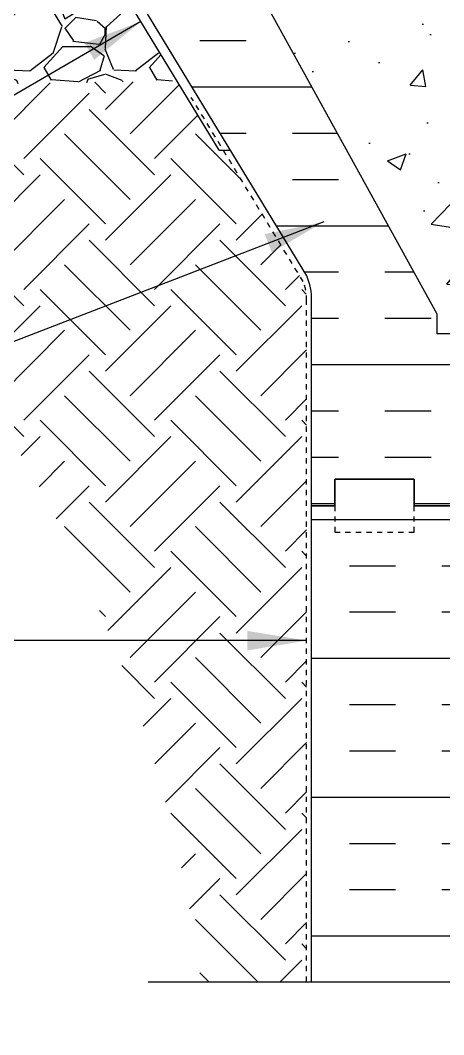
# Model space of a CAD drawing. Header units: inches. Extents: x 526.8 to 579.6, y 644.2 to 711.3.
# Drawn here: x 544.41 to 552.42, y 644.23 to 663.41 of the extents above; entities that cross this region are included whole.
import ezdxf

# ---------------------------------------------------------------- set-up
doc = ezdxf.new("R2010")
doc.units = ezdxf.units.IN
doc.header["$LTSCALE"] = 0.5
doc.header["$MEASUREMENT"] = 0
doc.linetypes.add('DASHED2', pattern=[0.375, 0.25, -0.125])
doc.linetypes.add('HIDDEN2', pattern=[0.1875, 0.125, -0.0625])
for name, color, linetype in [('HATCH', 12, 'Continuous'), ('Hidden2', 12, 'HIDDEN2'), ('line25', 2, 'Continuous'), ('LINE50', 5, 'Continuous'), ('LINE9', 9, 'Continuous'), ('TEXT', 4, 'Continuous')]:
    doc.layers.add(name, color=color, linetype=linetype)
doc.styles.add('DIM', font='romans.shx', dxfattribs={"width": 0.7})
doc.dimstyles.new('ext_12', dxfattribs={"dimscale": 12, "dimtxt": 0.09375, "dimasz": 0.09375, "dimexe": 0.09375, "dimexo": 0.0625, "dimgap": 0.0625, "dimtad": 1, "dimdec": 1, "dimzin": 3, "dimdsep": 46, "dimlunit": 4, "dimtxsty": 'DIM', "dimcen": 0.09, "dimdle": 0.09375, "dimclrt": 4, "dimadec": 0, "dimazin": 0, "dimtfac": 1, "dimtdec": 1, "dimtmove": 2, "dimatfit": 3, "dimfxl": 1, "dimfrac": 2, "dimtolj": 1, "dimtzin": 0, "dimarcsym": 0})

msp = doc.modelspace()

# ---------------------------------------------------------------- hatches: boundary and pattern name
at = {"layer": 'HATCH'}
h = msp.add_hatch(dxfattribs=at)
h.set_pattern_fill('AR-CONC', color=256, scale=0.5)
h.set_pattern_definition([(49.99999999999999, (0, 0), (3.586300913003767, -0.3137606749129755), [0.375, -4.125]), (355, (0, 0), (-0.693756668065, 3.760960668500059), [0.3, -3.3]), (100.45144446, (0.298858405, -0.02614672), (2.89254423363556, 3.447199954843147), [0.3187009599999999, -3.505710559999999]), (46.18420000000001, (0, 1), (5.336206653357862, -0.8275964039653827), [0.5625, -6.1875]), (96.63563549, (0.444683725, 0.931033465), (4.673309728371142, 4.870593003872752), [0.47805171, -5.258568799999999]), (351.1841639899999, (0, 1), (4.673309725273866, 4.870593001349951), [0.45, -4.950000005]), (21, (0.5, 0.75), (2.984535260592308, -2.013094453326694), [0.375, -4.125]), (326.0000000000001, (0.5, 0.75), (1.216576659607909, 3.625750225234265), [0.3, -3.3]), (71.45144474, (0.74871127, 0.58224213), (4.201111883649856, 1.612655764031769), [0.31870095, -3.50571056]), (37.50000000000001, (0, 0), (0.06079927658645334, 1.664469269156557), [0, -3.26, 0, -3.35, 0, -3.3125]), (7.499999999999999, (0, 0), (1.315347687210743, 1.972058559411801), [0, -1.91, 0, -3.185, 0, -1.2625]), (327.5, (-1.115, 0), (2.669112180862045, -0.1127743586718988), [0, -1.25, 0, -3.9, 0, -5.175]), (317.5, (-1.615, 0), (2.915930846711931, 0.5005249116615886), [0, -1.625, 0, -2.59, 0, -3.675])])
h.paths.add_polyline_path([(558.5453322030264, 648.0088911003852, 0.08241458984436106), (558.401995249557, 648.0879975769543, -0.3178372451769847), (558.2353285828938, 648.3236998373352), (558.2353285828901, 648.3911998373452, -0.4142135623888804), (558.2978285828901, 648.4536998373486), (558.3453285826756, 648.4536998373486), (558.3453285826802, 648.5236998373487), (558.2403285828988, 648.5236998373487, -0.1889729320650103), (558.0844595072101, 648.6185443257381, 0.1963228336444721), (557.6353285828478, 648.9648040458667), (556.3134730140132, 649.2552996121221, 0.05779469062673187), (555.545332203026, 649.3443861022138, 0.0577946906266619), (554.7771913920396, 649.2552996121221), (553.455335823205, 648.9648040458667, 0.1963228336444683), (553.0062048988428, 648.6185443257381, -0.1889729320650273), (552.8503358231541, 648.5236998373487), (552.7453358233727, 648.5236998373487), (552.7453358233772, 648.4536998373486), (552.7928358231627, 648.4536998373486, -0.4142135623888804), (552.8553358231627, 648.3911998373452), (552.8553358231591, 648.3236998373351, -0.3178372451769166), (552.6886691564957, 648.0879975769544, 0.08241458984438449), (552.5453322030264, 648.0088911003852), (552.5453322030264, 645.2275270928819), (553.4984572030264, 645.2275270928819), (554.4984572030264, 644.2275270928819), (554.4984572030264, 646.2275270928819), (555.4984572030264, 645.2275270928819), (558.5453322030264, 645.2275270928819)])
h.paths.add_polyline_path([(558.5453322030264, 654.227527092882), (558.5453322030264, 656.3165456114518, 0.06439757034037487), (558.4353285829129, 656.3825051367154), (558.3453285829121, 656.3825051367086), (558.3453285829094, 656.4242311966327, -0.2490694201798163), (558.2353285828933, 656.6313543484022), (558.2353285828897, 656.6988543484123, -0.4142135623890135), (558.2978285828897, 656.7613543484157), (558.3453285828875, 656.7613543484157), (558.345328582883, 656.8313543484156), (558.2403285828975, 656.8313543484156, 0.1004604156416355), (557.8466301128323, 656.7741915925686, -0.6014354321014567), (557.7271266426059, 656.8790749349916, 2.182094824739487), (557.3170464887409, 656.6661655035427, -1), (557.153617917312, 656.2576424294809, -0.2443795113558385), (556.7052100445052, 656.7783993339318, 0.05315652255493636), (556.5393705902877, 657.3924809658474, 0.2232530870721302), (556.3390428069106, 657.5573348167823), (556.3194244749557, 657.5616462094825, 0.9554715931088954), (556.1811404909632, 656.9681762742003, -0.7355925422348955), (556.1939253613981, 656.5101296970603, -0.08275514747013234), (555.5453322030264, 656.4020406132805, -0.08275514747013234), (554.8967390446547, 656.5101296970603, -0.7355925422306407), (554.9095239150898, 656.9681762741995, 0.9554715931374448), (554.7712399310972, 657.5616462094825), (554.7516215991424, 657.5573348167823, 0.2232530870720507), (554.5512938157651, 657.3924809658475, 0.05315652255494771), (554.3854543615477, 656.7783993339318, -0.2443795113558691), (553.9370464887407, 656.257642429481, -1), (553.7736179173121, 656.6661655035425, 2.182094824737477), (553.3635377634467, 656.8790749349916, -0.6014354320969237), (553.2440342932213, 656.7741915925684, 0.1004604156418106), (552.8503358231553, 656.8313543484156), (552.7453358231699, 656.8313543484156), (552.7453358231653, 656.7613543484157), (552.7928358231632, 656.7613543484157, -0.4142135623889989), (552.8553358231632, 656.6988543484123), (552.8553358231595, 656.631354348402, -0.2490694201798523), (552.7453358231435, 656.4242311966327), (552.7453358231407, 656.3825051367086), (552.6553358231399, 656.3825051367154, 0.06439757034037469), (552.5453322030264, 656.3165456114518), (552.5453322030264, 654.227527092882), (552.5453322030264, 652.1385085743123, 0.06439757034037466), (552.6553358231399, 652.0725490490487), (552.7453358231407, 652.0725490490555), (552.7453358231435, 652.0308229891314, -0.249069420179807), (552.8553358231595, 651.8236998373619), (552.8553358231632, 651.7561998373518, -0.4142135623890176), (552.7928358231632, 651.6936998373484), (552.7453358231653, 651.6936998373484), (552.7453358231699, 651.6236998373485), (552.8503358231553, 651.6236998373485, 0.1004604156415958), (553.2440342932205, 651.6808625931955, -0.6014354321019789), (553.363537763447, 651.5759792507724, 2.182094824739477), (553.773617917312, 651.7888886822213, -1), (553.9370464887409, 652.1974117562831, -0.2443795113558457), (554.3854543615477, 651.6766548518323, 0.05315652255487948), (554.5512938157649, 651.0625732199172, 0.2232530870726501), (554.7516215991424, 650.8977193689818), (554.7712399310972, 650.8934079762815, 0.9554715931089506), (554.9095239150896, 651.4868779115637, -0.7355925422349051), (554.8967390446547, 651.9449244887038, -0.08275514747013207), (555.5453322030264, 652.0530135724836, -0.0827551474701322), (556.1939253613981, 651.9449244887038, -0.7355925422306461), (556.181140490963, 651.4868779115645, 0.9554715931373975), (556.3194244749557, 650.8934079762815), (556.3390428069105, 650.8977193689818, 0.2232530870721436), (556.5393705902877, 651.0625732199167, 0.0531565225549364), (556.7052100445052, 651.6766548518323, -0.2443795113558723), (557.1536179173121, 652.197411756283, -1), (557.3170464887407, 651.7888886822216, 2.182094824737467), (557.7271266426061, 651.5759792507724, -0.6014354321015588), (557.8466301128327, 651.6808625931953, 0.1004604156415088), (558.2403285828975, 651.6236998373485), (558.345328582883, 651.6236998373485), (558.3453285828875, 651.6936998373484), (558.2978285828897, 651.6936998373484, -0.4142135623890198), (558.2353285828897, 651.7561998373518), (558.2353285828933, 651.823699837362, -0.2490694201798525), (558.3453285829094, 652.0308229891314), (558.3453285829121, 652.0725490490555), (558.4353285829129, 652.0725490490487, 0.06439757034037466), (558.5453322030264, 652.1385085743123)])
h.paths.add_polyline_path([(558.5453322030264, 662.9203238716921), (557.7013152062132, 662.9203238716921), (557.7013152062132, 663.482823871692), (557.5138152062132, 663.670323871692), (557.2638152062132, 663.6703238716921), (557.0763152062132, 663.4828238716921), (557.0763152062132, 662.9203238716921), (556.4513152062132, 662.9203238716921), (556.4513152062132, 663.482823871692), (556.2638152062132, 663.670323871692), (556.0138152062132, 663.670323871692), (555.8263152062132, 663.482823871692), (555.8263152062132, 662.9203238716921), (555.4298685968063, 662.9203238716918), (555.0763152062129, 663.2738772622852), (555.0763152062129, 667.3114523785378, 0.02268258563323426), (554.7771913920396, 667.2552996121221), (553.455335823205, 666.9648040458667, 0.1963228336443716), (553.006204898843, 666.6185443257383, -0.1889729320653093), (552.850335823154, 666.5236998373487), (552.7453358233727, 666.5236998373487), (552.7453358233772, 666.4536998373486), (552.7928358231627, 666.4536998373486, -0.4142135623888782), (552.8553358231627, 666.3911998373452), (552.8553358231591, 666.3236998373351, -0.3178372451769162), (552.6886691564957, 666.0879975769544, 0.08241458984438427), (552.5453322030264, 666.0088911003852), (552.5453322030264, 660.4461630853789, 0.08241458984437491), (552.6886691564958, 660.3670566088098, -0.3178372451770005), (552.8553358231591, 660.131354348429), (552.8553358231627, 660.0638543484189, -0.4142135623888782), (552.7928358231627, 660.0013543484155), (552.7453358233772, 660.0013543484155), (552.7453358233727, 659.9313543484154), (552.8503358231541, 659.9313543484154, -0.1889729320654708), (553.0062048988431, 659.8365098600257, 0.1963228336443207), (553.455335823205, 659.4902501398974), (554.7771913920396, 659.1997545736419, 0.05779469062673352), (555.5453322030269, 659.1106680835503, 0.05779469062666009), (556.3134730140132, 659.1997545736419), (557.6353285828478, 659.4902501398974, 0.1963228336444627), (558.08445950721, 659.836509860026, -0.1889729320650429), (558.2403285828988, 659.9313543484154), (558.3453285826802, 659.9313543484154), (558.3453285826756, 660.0013543484155), (558.2978285828901, 660.0013543484155, -0.4142135623888886), (558.2353285828901, 660.0638543484189), (558.2353285828938, 660.131354348429, -0.3178372451769167), (558.4019952495571, 660.3670566088097, 0.08241458984438402), (558.5453322030264, 660.4461630853789)])
h.paths.add_polyline_path([(557.5853322030271, 666.9757914237688), (556.3134730140131, 667.2552996121223, 0.01733203058233978), (556.0853322030271, 667.3006587110472), (556.0853322030271, 665.7275270928823), (556.3353322030271, 665.4775270928823), (557.3353322030271, 665.4775270928823), (557.5853322030271, 665.7275270928823)], flags=17)
h.paths.add_polyline_path([(552.5453322030264, 672.2275270928818), (547.9203322030264, 672.2275270928819), (547.9203322030264, 670.7275270928819, -1), (547.4203322030264, 670.7275270928819), (547.4203322030264, 672.2275270928819), (546.1203322030262, 672.2275270928819), (546.1203322030262, 670.4775270928824, 0.07957910678398922), (547.1203322030267, 667.2275270928811), (552.2953322030264, 657.852527092882), (552.2953322030264, 657.477527092882), (552.5453322030264, 657.477527092882)])
h.paths.add_polyline_path([(545.2328322030264, 669.2262600553769), (527.7831959841109, 668.931474567445), (527.7831959841109, 668.4316828573856), (528.7831959841109, 667.4316828573856), (526.7831959841109, 667.4316828573856), (527.7831959841109, 666.4316828573856), (527.7831959841109, 665.9318911473262), (545.3307553137092, 666.2243504694861, -0.0486908052037365), (545.2328322030264, 667.2275270928819)])
h.paths.add_polyline_path([(558.5453322030264, 672.227527092882), (552.5453322030264, 672.2275270928817), (552.5453322030264, 670.1385085743123, 0.06439757034037291), (552.6553358231399, 670.0725490490487), (552.7453358231407, 670.0725490490555), (552.7453358231435, 670.0308229891314, -0.249069420179805), (552.8553358231595, 669.8236998373619), (552.8553358231632, 669.7561998373518, -0.4142135623890135), (552.7928358231632, 669.6936998373484), (552.7453358231653, 669.6936998373484), (552.7453358231699, 669.6236998373485), (552.8503358231553, 669.6236998373485, 0.1004604156413703), (553.2440342932197, 669.6808625931951, -0.6014354321054399), (553.363537763447, 669.5759792507724, 2.182094824739478), (553.773617917312, 669.7888886822213, -1), (553.9370464887409, 670.1974117562831, -0.2443795113559621), (554.3854543615478, 669.6766548518319, 0.05315652255489953), (554.551293815765, 669.0625732199168, 1.553131786921204), (554.9095239150896, 669.4868779115637, -0.7355925422349042), (554.8967390446547, 669.9449244887038, -0.08275514747013163), (555.5453322030264, 670.0530135724836, -0.0827551474701322), (556.1939253613981, 669.9449244887038, -0.7355925422306694), (556.181140490963, 669.4868779115645, 1.553131786915789), (556.5393705902877, 669.0625732199167, 0.05315652255492888), (556.7052100445051, 669.6766548518322, -0.2443795113559078), (557.1536179173121, 670.197411756283, -1), (557.3170464887407, 669.7888886822216, 2.182094824737458), (557.7271266426061, 669.5759792507724, -0.601435432198486), (557.846630112856, 669.6808625931869, 0.1004604156352401), (558.2403285828975, 669.6236998373485), (558.345328582883, 669.6236998373485), (558.3453285828875, 669.6936998373484), (558.2978285828897, 669.6936998373484, -0.4142135623890073), (558.2353285828897, 669.7561998373518), (558.2353285828933, 669.823699837362, -0.249069420179858), (558.3453285829094, 670.0308229891314), (558.3453285829121, 670.0725490490555), (558.4353285829129, 670.0725490490487, 0.06439757034037637), (558.5453322030264, 670.1385085743123)])
h.paths.add_polyline_path([(558.5453322030264, 710.2582565436848), (554.5453322030264, 710.2582565436848), (553.5453322030264, 711.2582565436848), (553.5453322030264, 709.2582565436848), (552.5453322030264, 710.2582565436848), (552.5453322030264, 707.4768925361817, 0.0824145898443553), (552.6886691564957, 707.3977860596126, -0.3178372451769831), (552.8553358231591, 707.1620837992317), (552.8553358231627, 707.0945837992217, -0.4142135623888782), (552.7928358231627, 707.0320837992183), (552.7453358233772, 707.0320837992183), (552.7453358233727, 706.9620837992182), (552.8503358231541, 706.9620837992182, -0.1889729320656278), (553.0062048988431, 706.8672393108284, 0.1963228336442498), (553.455335823205, 706.5209795907002), (554.7771913920396, 706.2304840244448, 0.05779469062673191), (555.5453322030269, 706.1413975343531, 0.05779469062666961), (556.3134730140133, 706.2304840244448), (557.6353285828478, 706.5209795907002, 0.19632283364419), (558.0844595072095, 706.8672393108283, -0.1889729320658128), (558.2403285828988, 706.9620837992182), (558.3453285826802, 706.9620837992182), (558.3453285826756, 707.0320837992183), (558.2978285828901, 707.0320837992183, -0.4142135623888782), (558.2353285828901, 707.0945837992217), (558.2353285828938, 707.1620837992318, -0.3178372451769134), (558.4019952495571, 707.3977860596125, 0.08241458984438448), (558.5453322030264, 707.4768925361817)])
h.paths.add_polyline_path([(558.5453322030264, 703.3472750622547, 0.06439757034037315), (558.4353285829129, 703.4132345875182), (558.3453285829121, 703.4132345875114), (558.3453285829094, 703.4549606474355, -0.2490694201798201), (558.2353285828933, 703.662083799205), (558.2353285828897, 703.7295837992151, -0.4142135623890135), (558.2978285828897, 703.7920837992185), (558.3453285828875, 703.7920837992185), (558.345328582883, 703.8620837992185), (558.2403285828975, 703.8620837992185, 0.1004604156401985), (557.8466301128375, 703.8049210433735, -0.6014354321227815), (557.7271266426059, 703.9098043857945, 2.182094824739459), (557.3170464887409, 703.6968949543455, -1), (557.153617917312, 703.2883718802838, -0.2443795113557445), (556.7052100445052, 703.8091287847343, 0.05315652255500437), (556.5393705902875, 704.4232104166507, 1.553131786919453), (556.1811404909632, 703.9989057250032, -0.7355925422349231), (556.1939253613981, 703.5408591478631, -0.08275514747013141), (555.5453322030264, 703.4327700640833, -0.08275514747013234), (554.8967390446547, 703.5408591478631, -0.7355925422306312), (554.9095239150898, 703.9989057250024, 1.553131786924402), (554.5512938157641, 704.4232104166477, 0.05315652255480027), (554.3854543615474, 703.8091287847335, -0.2443795113554444), (553.9370464887407, 703.2883718802839, -1), (553.7736179173121, 703.6968949543453, 2.182094824737457), (553.3635377634467, 703.9098043857945, -0.6014354318460912), (553.2440342932816, 703.8049210433495, 0.1004604156579951), (552.8503358231553, 703.8620837992185), (552.7453358231699, 703.8620837992185), (552.7453358231653, 703.7920837992185), (552.7928358231632, 703.7920837992185, -0.414213562389053), (552.8553358231632, 703.7295837992151), (552.8553358231595, 703.6620837992049, -0.2490694201798503), (552.7453358231435, 703.4549606474355), (552.7453358231407, 703.4132345875114), (552.6553358231399, 703.4132345875182, 0.06439757034037294), (552.5453322030264, 703.3472750622547), (552.5453322030264, 701.2582565436849), (552.5453322030264, 699.1692380251151, 0.06439757034037137), (552.6553358231399, 699.1032784998515), (552.7453358231407, 699.1032784998583), (552.7453358231435, 699.0615524399342, -0.2490694201798581), (552.8553358231595, 698.8544292881649), (552.8553358231632, 698.7869292881546, -0.4142135623890135), (552.7928358231632, 698.7244292881512), (552.7453358231653, 698.7244292881512), (552.7453358231699, 698.6544292881513), (552.8503358231553, 698.6544292881513, 0.1004604156424452), (553.2440342932236, 698.7115920439994, -0.6014354320893703), (553.363537763447, 698.6067087015753, 2.182094824739457), (553.773617917312, 698.8196181330243, -1), (553.9370464887409, 699.228141207086, -0.2443795113563635), (554.3854543615479, 698.7073843026336, 0.0531565225547603), (554.5512938157649, 698.0933026707199, 1.553131786922294), (554.9095239150896, 698.5176073623666, -0.735592542234885), (554.8967390446547, 698.9756539395066, -0.08275514747013114), (555.5453322030264, 699.0837430232864, -0.08275514747013218), (556.1939253613981, 698.9756539395066, -0.7355925422306312), (556.181140490963, 698.5176073623674, 1.553131786890515), (556.539370590285, 698.0933026707122, 0.05315652255550621), (556.705210044505, 698.7073843026343, -0.244379511356162), (557.1536179173121, 699.2281412070859, -1), (557.3170464887407, 698.8196181330244, 2.182094824737457), (557.7271266426061, 698.6067087015753, -0.6014354322447811), (557.8466301128672, 698.7115920439858, 0.1004604156322411), (558.2403285828974, 698.6544292881513), (558.345328582883, 698.6544292881513), (558.3453285828875, 698.7244292881512), (558.2978285828897, 698.7244292881512, -0.4142135623890073), (558.2353285828897, 698.7869292881546), (558.2353285828933, 698.8544292881649, -0.2490694201798506), (558.3453285829094, 699.0615524399342), (558.3453285829121, 699.1032784998583), (558.4353285829129, 699.1032784998515, 0.06439757034037291), (558.5453322030264, 699.1692380251151), (558.5453322030264, 701.2582565436849)])
h.paths.add_polyline_path([(558.5453322030264, 695.039620551188, 0.0824145898443612), (558.401995249557, 695.1187270277571, -0.3178372451769917), (558.2353285828938, 695.354429288138), (558.2353285828901, 695.421929288148, -0.4142135623888782), (558.2978285828901, 695.4844292881514), (558.3453285826756, 695.4844292881514), (558.3453285826802, 695.5544292881515), (558.2403285828988, 695.5544292881515, -0.1889729320676688), (558.0844595072086, 695.6492737765432, 0.1963228336435349), (557.6353285828478, 695.9955334966695), (556.3134730140132, 696.286029062925, 0.05779469062673331), (555.545332203026, 696.3751155530166, 0.05779469062666184), (554.7771913920396, 696.286029062925), (553.455335823205, 695.9955334966695, 0.1963228336450633), (553.0062048988418, 695.6492737765395, -0.1889729320633245), (552.8503358231541, 695.5544292881515), (552.7453358233727, 695.5544292881515), (552.7453358233772, 695.4844292881514), (552.7928358231627, 695.4844292881514, -0.4142135623888782), (552.8553358231627, 695.421929288148), (552.8553358231591, 695.3544292881379, -0.3178372451769135), (552.6886691564957, 695.1187270277572, 0.08241458984438503), (552.5453322030264, 695.039620551188), (552.5453322030264, 692.2582565436849), (558.5453322030264, 692.2582565436848)])
h = msp.add_hatch(dxfattribs=at)
h.set_pattern_fill('INSUL', color=256, scale=7, style=0)
h.set_pattern_definition([(0, (-2449.945433451559, 231.6452466243349), (0, 2.625), []), (0, (-2449.945433451559, 232.5202466243349), (0, 2.625), [0.875, -0.875]), (0, (-2449.945433451559, 233.3952466243349), (0, 2.625), [0.875, -0.875])])
h.paths.add_polyline_path([(547.1203322030262, 667.2275270928819, -0.0795791067839555), (546.1203322030262, 670.4775270928819), (546.1203322030262, 672.2275270928819), (545.4203322030264, 672.2275270928819), (545.4203322030264, 667.2275270928819, 0.1316524975873954), (546.0902051841042, 664.7275270928819), (549.8282106058607, 658.5775270928821, -0.1043800181721882), (549.9203322030269, 658.102527092882), (549.9203322030264, 654.227527092882), (550.3578322030264, 654.227527092882), (550.3578322030264, 654.727527092882), (551.8578322030264, 654.727527092882), (551.8578322030264, 654.227527092882), (552.5453322030264, 654.227527092882), (552.5453322030264, 657.477527092882), (552.2953322030264, 657.477527092882), (552.2953322030264, 657.852527092882)])
h = msp.add_hatch(dxfattribs=at)
h.set_pattern_fill('GRAVEL', color=256, scale=2, style=0)
h.set_pattern_definition([(228.0128, (1.44, 2), (-15.99999646431632, -18.00000268321449), [0.269072, -26.638176]), (184.9697, (1.26, 1.8), (24.00000210303527, 1.999982614014104), [0.461736, -45.71185]), (132.5104, (0.8, 1.76), (19.99998143669362, -22.0000173477424), [0.325576, -32.232064]), (267.2737, (0.02, 1.26), (1.999992035454381, 40.00000058994694), [0.420476, -41.627116]), (292.8337, (0, 0.84), (-10.00001981087428, 23.99999282355555), [0.41231, -40.818746]), (357.2737, (0.16, 0.46), (-40.00000058994694, 1.999992035454383), [0.420476, -41.627116]), (37.6942, (0.58, 0.44), (-26.00001469123595, -19.99998081032106), [0.5560579999999999, -55.049698]), (72.2553, (1.02, 0.78), (14.00002152541082, 43.99999246247837), [0.524976, -51.972642]), (121.4296, (1.18, 1.28), (-16.00001646835273, 25.99999007298513), [0.4218999999999999, -41.76814599999999]), (175.2364, (0.96, 1.64), (22.00000189263917, -1.999983065322521), [0.481664, -23.601526]), (222.3974, (0.48, 1.68), (-24.00001470214647, -21.99998416402824), [0.622896, -61.66675]), (138.8141, (2, 1.24), (-14.00000589361143, 11.99999462668551), [0.212602, -21.047688]), (171.4692, (1.84, 1.38), (25.99999656963026, -4.000015820079581), [0.4044739999999999, -40.04302199999999]), (225, (1.44, 1.44), (-2.220446049250313e-16, -2.000000618897904), [0.282842, -2.545584]), (203.1986, (1.3, 1.68), (9.99999946133415, 4.000002650529708), [0.152316, -15.07923]), (291.8014, (1.16, 1.62), (-1.999999821001297, 6.00000054602154), [0.215406, -10.554924]), (30.9638, (1.24, 1.42), (5.999996044575996, 4.000004967081465), [0.3498579999999999, -11.312046]), (161.5651, (1.54, 1.6), (4.000000869185924, -1.999996806445415), [0.252982, -6.071574]), (16.38950000000001, (0, 1.62), (20.00000439682392, 5.999985419635941), [0.3544, -35.08569]), (70.3462, (0.34, 1.72), (-7.999990494743491, -22.00000427121245), [0.297322, -29.434816]), (293.1986, (1.54, 2), (-4.000002650529708, 9.99999946133415), [0.30463, -14.926916]), (343.6105, (1.66, 1.72), (-20.00000439682391, 5.999985419635947), [0.3543999999999999, -35.08568999999999]), (339.444, (0, 0.38), (-10.00000368908485, 3.999991992843169), [0.34176, -16.746248]), (294.7751, (0.32, 0.26), (-9.999984378490339, 22.00000684367824), [0.2863559999999999, -28.349286]), (66.80140000000002, (1.56, 0), (4.000002650529709, 9.99999946133415), [0.30463, -14.926916]), (17.354, (1.68, 0.28), (-26.00000403819367, -7.999989004518237), [0.3352619999999999, -33.19084799999999]), (69.444, (0.58, 0), (-3.999991992843174, -10.00000368908484), [0.17088, -16.917128]), (101.3099, (1.44, 0), (-1.999995264323211, 8.000001504461904), [0.10198, -10.096058]), (165.9638, (1.42, 0.1), (6.000001091979479, -1.999996114722491), [0.41231, -7.8339]), (186.009, (1.02, 0.2), (19.99999950181208, 1.999998634963683), [0.3821, -37.827846]), (303.6901, (1.24, 1.24), (-2.000002669014382, 3.999999115542321), [0.288444, -6.922658]), (353.1572, (1.4, 1), (33.9999987309571, -4.000015995849522), [0.503588, -49.855126]), (60.94540000000001, (1.9, 0.94), (-8.000000054398559, -14.00000076913937), [0.205912, -20.385348]), (90, (2, 1.12), (-2, 2), [0.12, -1.88]), (120.2564, (0.98, 0.26), (7.999989773605386, -14.00000491170947), [0.277848, -27.50704]), (48.01280000000001, (0.84, 0.5), (15.99999646431632, 18.0000026832145), [0.538144, -26.369104]), (0, (1.2, 0.9), (2, 2), [0.52, -1.48]), (325.3048, (1.72, 0.9), (-19.99998851797505, 14.00001721918892), [0.316228, -31.306548]), (254.0546, (1.98, 0.72), (-1.999999778592762, -8.000000253304302), [0.291204, -14.269016]), (207.646, (1.9, 0.44), (-37.99999161435918, -20.00001542633836), [0.47413, -46.938948]), (175.4261, (1.48, 0.22), (-26.00000111662427, 1.999989602322168), [0.5015979999999999, -49.65814799999999])])
edge = h.paths.add_edge_path()
edge.add_line((527.7831959841109, 665.5126653163506), (539.9752396918587, 665.5126653163506))
edge.add_line((539.9752396918587, 665.5126653163506), (539.9752396918587, 662.1345363588081))
edge.add_line((539.9752396918587, 662.1345363588081), (547.3718937800962, 662.2578139269452))
edge.add_line((547.3718937800962, 662.2578139269452), (545.9288921541134, 664.6319303335565))
edge.add_arc((550.4203322030265, 667.2275270928818), 5.187500000000044, 191.1503044275065, 210.0235556856279, ccw=False)
edge.add_line((545.3307553137092, 666.2243504694861), (527.7831959841109, 665.9318911473262))
edge.add_line((527.7831959841109, 665.9318911473262), (527.7831959841109, 665.5126653163506))
h = msp.add_hatch(dxfattribs=at)
h.set_pattern_fill('EARTH', color=256, scale=7, angle=45, style=0)
h.set_pattern_definition([(45, (0, 0), (2.220446049250313e-16, 2.474873734152916), [1.75, -1.75]), (45, (-0.4640388251536718, 0.4640388251536718), (2.220446049250313e-16, 2.474873734152916), [1.75, -1.75]), (45, (-0.9280776503073436, 0.9280776503073437), (2.220446049250313e-16, 2.474873734152916), [1.75, -1.75]), (135, (-0.9280776503073435, 1.237436867076458), (-2.474873734152916, 2.220446049250313e-16), [1.75, -1.75]), (135, (-0.4640388251536717, 1.70147569223013), (-2.474873734152916, 2.220446049250313e-16), [1.75, -1.75]), (135, (2.220446049250313e-16, 2.165514517383802), (-2.474873734152916, 2.220446049250313e-16), [1.75, -1.75])])
edge = h.paths.add_edge_path()
edge.add_line((547.3718937800962, 662.257813926945), (539.9513216283931, 662.1420897335769))
edge.add_line((539.9513216283931, 662.1420897335769), (539.9396238564318, 660.8676530389755))
edge.add_line((539.9396238564318, 660.8676530389755), (539.9346682192433, 660.8676530389755))
edge.add_arc((521.6761091877371, 641.8433241212572), 26.368543165608, 7.373818318081703, 46.176658157307884, ccw=False)
edge.add_line((547.8265822030264, 645.227527092882), (549.8265822030264, 645.227527092882))
edge.add_line((549.8265822030264, 645.227527092882), (549.8265822030269, 658.1047059452889))
edge.add_arc((548.9052466779319, 658.1217910822359), 0.921493923857601, 358.9376356076091, 381.8204201508246)
edge.add_line((549.7607187070566, 658.4643091972192), (548.2512839332485, 660.9477255681237))
edge.add_line((548.2512839332485, 660.9477255681237), (548.168173030219, 660.9477255681237))
edge.add_line((548.168173030219, 660.9477255681237), (547.3718937800962, 662.257813926945))
h = msp.add_hatch(dxfattribs=at)
h.set_pattern_fill('INSUL', color=256, scale=7, style=0)
h.set_pattern_definition([(0, (-2373.616249508458, 239.2180130301704), (0, 2.625), []), (0, (-2373.616249508458, 240.0930130301704), (0, 2.625), [0.875, -0.875]), (0, (-2373.616249508458, 240.9680130301704), (0, 2.625), [0.875, -0.875])])
h.paths.add_polyline_path([(549.9203322030264, 645.227527092882), (552.5453322030264, 645.227527092882), (552.5453322030264, 654.227527092882), (551.8578322030264, 654.227527092882), (551.8578322030264, 654.727527092882), (550.3578322030264, 654.727527092882), (550.3578322030264, 654.227527092882), (549.9203322030264, 654.227527092882)])

# ---------------------------------------------------------------- linework, layer by layer
at = {"layer": 'Hidden2', "linetype": 'HIDDEN2'}
for p, q in [((549.7607187070566, 658.4643091972192), (547.6434781736134, 661.9477255681236)), ((549.8265822030264, 645.227527092882), (549.8265822030269, 658.1047059452889))]:
    msp.add_line(p, q, dxfattribs=at)
msp.add_arc((548.9052466779319, 658.1217910822359), 0.921493923857601, 358.9376356076091, 21.82042015082466, dxfattribs=at)
at = {"layer": 'line25'}
for p, q in [((552.2953322030264, 657.852527092882), (547.1203322030262, 667.2275270928819)), ((552.2953322030264, 657.477527092882), (552.2953322030264, 657.852527092882)), ((552.5453322030264, 657.477527092882), (552.2953322030264, 657.477527092882))]:
    msp.add_line(p, q, dxfattribs=at)
at = {"layer": 'LINE50'}
msp.add_line((549.9203322030264, 645.2275270928819), (549.9203322030264, 654.227527092882), dxfattribs=at)
msp.add_lwpolyline([(549.9203322030264, 654.227527092882), (549.9203322030269, 658.102527092882, 0.1043800181721882), (549.8282106058607, 658.5775270928821), (546.0902051841042, 664.7275270928819, -0.1316524975873954), (545.4203322030264, 667.2275270928819), (545.4203322030264, 672.2275270928819), (546.1203322030262, 672.2275270928819)], format="xyb", dxfattribs=at)
for points in [[(549.9203322030264, 654.227527092882), (550.3578322030264, 654.227527092882), (550.3578322030264, 654.727527092882), (551.8578322030264, 654.727527092882), (551.8578322030264, 654.227527092882), (552.5453322030264, 654.227527092882)], [(552.5453322030264, 654.227527092882), (551.8578322030264, 654.227527092882), (551.8578322030264, 654.727527092882), (550.3578322030264, 654.727527092882), (550.3578322030264, 654.227527092882), (549.9203322030264, 654.227527092882)], [(552.5453322030264, 654.227527092882), (551.8578322030264, 654.227527092882), (551.8578322030264, 654.727527092882), (550.3578322030264, 654.727527092882), (550.3578322030264, 654.227527092882), (549.9203322030264, 654.227527092882)]]:
    msp.add_lwpolyline(points, dxfattribs=at)
at = {"layer": 'LINE9'}
for p, q in [((548.168173030219, 660.9477255681237), (548.3875903211302, 660.9477255681237)), ((546.8265822030264, 645.227527092882), (553.4984572030264, 645.2275270928819))]:
    msp.add_line(p, q, dxfattribs=at)
msp.add_lwpolyline([(548.168173030219, 660.9477255681237), (545.9288921541134, 664.6319303335565, -0.1317570615111504), (545.2328322030264, 667.2275270928819), (545.2328322030264, 672.2275270928819)], format="xyb", dxfattribs=at)
at = {"layer": 'LINE9', "linetype": 'DASHED2', "ltscale": 0.15}
msp.add_lwpolyline([(550.3578322030264, 654.227527092882), (550.3578322030264, 654.227527092882), (550.3578322030264, 653.727527092882), (551.8578322030264, 653.727527092882), (551.8578322030264, 654.227527092882), (551.8578322030264, 654.227527092882)], dxfattribs=at)
msp.add_lwpolyline([(550.3578322030264, 654.227527092882), (550.3578322030264, 654.227527092882), (550.3578322030264, 653.727527092882), (551.8578322030264, 653.727527092882), (551.8578322030264, 654.227527092882), (551.8578322030264, 654.227527092882)], dxfattribs=at)

# ---------------------------------------------------------------- leaders
at = {"layer": 'TEXT'}
for points in [[(546.6887402180195, 663.3817808378326), (540.2947361588181, 659.6765611133093), (539.1955340305042, 659.6765611133093)], [(550.1493882369039, 659.5942329830948), (541.1911916375017, 656.1446536413328), (534.1996136332375, 656.1446536413328)], [(549.8265822030265, 651.6775011611525), (544.0766656071775, 651.6775011611526), (542.2036358065213, 651.6775011611526)]]:
    msp.add_leader(points, dimstyle='ext_12', override={"dimgap": 0.0625, "dimtad": 0}, dxfattribs=at)

doc.saveas('drawing.dxf')
